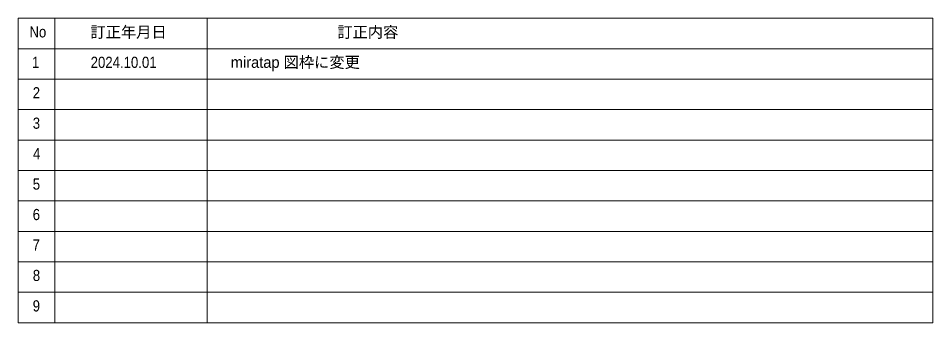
# Model space of a CAD drawing. Units: millimetres, scale not verified. Extents: x -1516 to 1516, y -761 to 761.
# Drawn here: x 766 to 1516, y -692 to -442 of the extents above; entities that cross this region are included whole.
import ezdxf
from ezdxf.enums import TextEntityAlignment as Align

# ---------------------------------------------------------------- set-up
doc = ezdxf.new("R2010")
doc.units = ezdxf.units.MM
doc.header["$LTSCALE"] = 5
doc.layers.add('0-2_1図面枠', color=7, linetype='Continuous', lineweight=20)
doc.styles.add('ＭＳ Ｐゴシック', font='')
doc.styles.get('ＭＳ Ｐゴシック').set_extended_font_data('MS PGothic')

# ---------------------------------------------------------------- blocks, each defined once
blk = doc.blocks.new('グループ-30')
at = {"layer": '0-2_1図面枠', "lineweight": 15}
for p, q in [((6212.5, -2212.5), (6212.5, -3462.5)), ((6837.5, -2212.5), (6837.5, -3462.5)), ((6062.5, -2337.5), (9812.5, -2337.5)), ((6062.5, -2462.5), (9812.5, -2462.5)), ((6062.5, -2587.5), (9812.5, -2587.5)), ((6062.5, -2712.5), (9812.5, -2712.5)), ((6062.5, -2837.5), (9812.5, -2837.5)), ((6062.5, -2962.5), (9812.5, -2962.5)), ((6062.5, -3087.5), (9812.5, -3087.5)), ((6062.5, -3212.5), (9812.5, -3212.5)), ((6062.5, -3337.5), (9812.5, -3337.5))]:
    blk.add_line(p, q, dxfattribs=at)
blk.add_lwpolyline([(6062.5, -2212.5), (9812.5, -2212.5), (9812.5, -3462.5), (6062.5, -3462.5)], close=True, dxfattribs=at)
blk = doc.blocks.new('図面枠')
at = {"layer": '0-2_1図面枠'}
blk.add_blockref('グループ-30', (0, 0), dxfattribs=at)
at = {"layer": '0-2_1図面枠', "style": 'ＭＳ Ｐゴシック', "width": 0.9}
for s, p in [('No', (6108.19, -2304.96)), ('1', (6118.53, -2430.07)), ('2', (6121.87, -2554.96)), ('3', (6121.87, -2679.96)), ('4', (6122.84, -2804.96)), ('5', (6121.87, -2929.96)), ('6', (6121.62, -3054.96)), ('7', (6120.9, -3179.96)), ('8', (6122.12, -3304.96)), ('9', (6121.62, -3429.96))]:
    blk.add_text(s, height=45.86, dxfattribs=at).set_placement(p, align=Align.BOTTOM_LEFT)
at = {"layer": '0-2_1図面枠', "style": 'ＭＳ Ｐゴシック'}
for s, p in [('訂正年月日', (6358.4, -2305.79)), ('訂正内容', (7370.9, -2305.91))]:
    blk.add_text(s, height=45.86, dxfattribs=at).set_placement(p, align=Align.BOTTOM_LEFT)

msp = doc.modelspace()

# ---------------------------------------------------------------- block references
at = {"layer": '0-2_1図面枠', "xscale": 0.2, "yscale": 0.2}
msp.add_blockref('図面枠', (-446.875, 0), dxfattribs=at)

# ---------------------------------------------------------------- texts
at = {"layer": '0-2_1図面枠', "style": 'ＭＳ Ｐゴシック', "width": 0.9}
msp.add_text('2024.10.01', height=9.171, dxfattribs=at).set_placement((824.999, -486.013), align=Align.BOTTOM_LEFT)
at = {"layer": '0-2_1図面枠', "color": 250, "style": 'ＭＳ Ｐゴシック'}
msp.add_text('miratap 図枠に変更', height=9.171, dxfattribs=at).set_placement((939.906, -485.941), align=Align.BOTTOM_LEFT)

doc.saveas('drawing.dxf')
